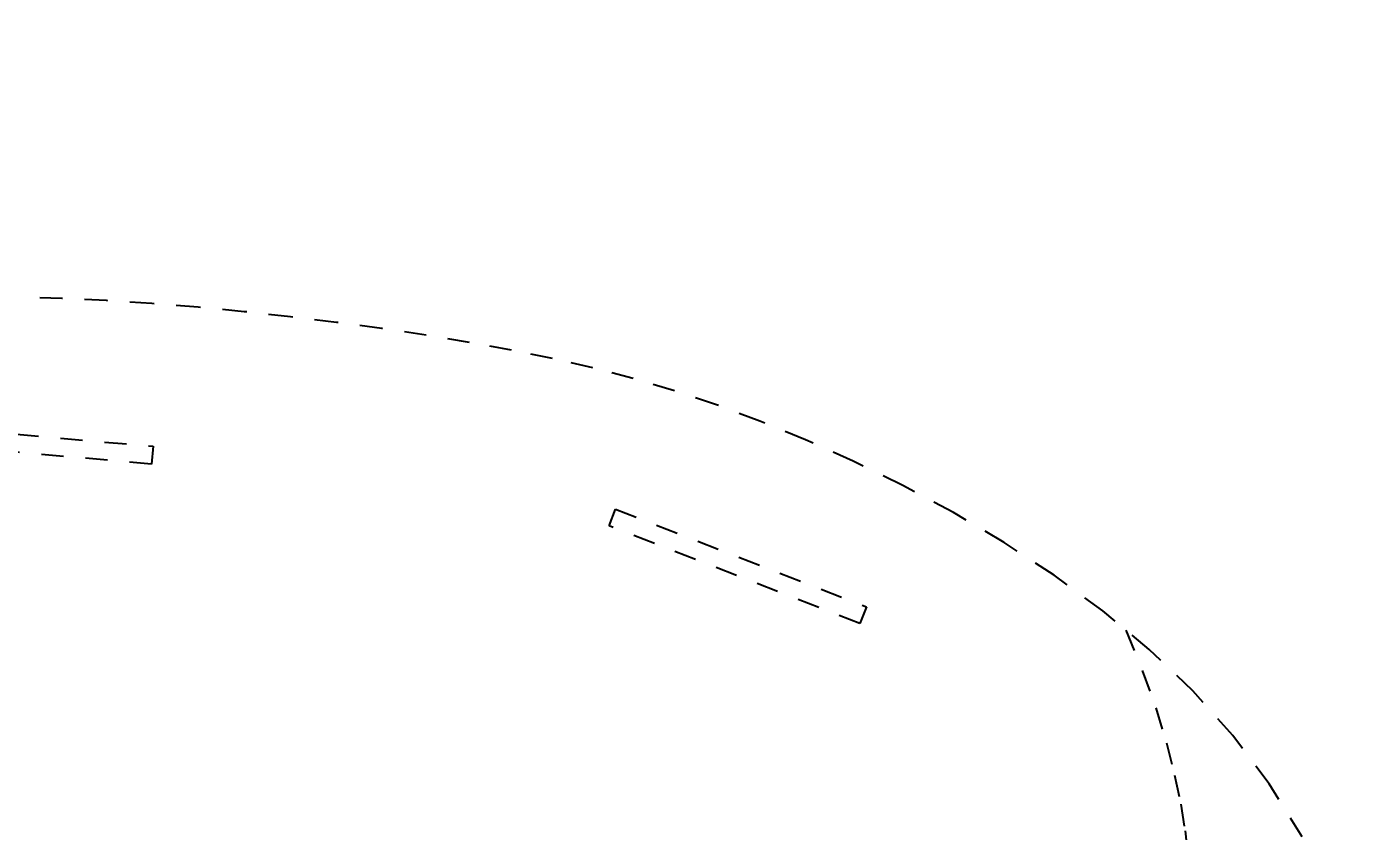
# Model space of a CAD drawing. Header units: millimetres. Extents: x -4 to 3776, y -4 to 4079.
# Drawn here: x 468.93 to 475, y 398.05 to 401.7 of the extents above; entities that cross this region are included whole.
import ezdxf
from ezdxf import colors
from ezdxf.entities.mleader import LeaderData, LeaderLine
from ezdxf.math import Vec2, Vec3

# ---------------------------------------------------------------- set-up
doc = ezdxf.new("R2010")
doc.units = ezdxf.units.MM
doc.linetypes.add('PHANTOM', pattern=[2.5, 1.25, -0.25, 0.25, -0.25, 0.25, -0.25])
doc.layers.add('03-input', color=3, linetype='Continuous')
doc.layers.add('BK_kedu', color=255, linetype='Continuous')
doc.styles.get("Standard").update_dxf_attribs({"font": 'arial.ttf'})

# ---------------------------------------------------------------- blocks, each defined once
blk = doc.blocks.new('A$C2694431E')
at = {"layer": '03-input', "color": 0, "linetype": 'PHANTOM'}
for points in [[(5842.085985072772, 1567.844866267813), (5809.587482453906, 1629.43961262115), (5772.930649136426, 1686.056788811635), (5732.004213362234, 1738.688375040714), (5686.860162233235, 1788.15552590508), (5638.203518292285, 1834.59609358228), (5586.902562943287, 1877.977104644931), (5533.825577590032, 1918.265585665824), (5479.840843635728, 1955.428563217924), (5425.816642483813, 1989.433063873614), (5372.621255538776, 2020.246114205976), (5321.122964203358, 2047.834740787512), (5271.957357034902, 2072.231933485775), (5224.829251201358, 2093.734535346739), (5179.210771024693, 2112.705352711142), (5134.574040826876, 2129.507191919547), (5090.391184929991, 2144.502859312517), (5046.134327654843, 2158.055161230906), (5001.275593323517, 2170.526904015336), (4955.287106258096, 2182.280894006486), (4907.781179373502, 2193.607534366718), (4858.930879961583, 2204.50761554495), (4809.049463907606, 2214.909524811956), (4758.450187096489, 2224.741649438627), (4707.446305413498, 2233.932376695564), (4656.351074744132, 2242.410093853658), (4605.47775097331, 2250.10318818345), (4555.139589986531, 2256.940046955773), (4505.600748459459, 2262.876917611284), (4456.928986231564, 2267.981488269579)], [(5662.531840262702, 1811.375809743651), (5677.545134706423, 1765.377788523794), (5689.474049027078, 1722.521958714176), (5698.629943445674, 1682.869841381325), (5705.324178183451, 1646.482957591827), (5709.868113461533, 1613.422828412033), (5712.573109500459, 1583.750974908529), (5713.750526522053, 1557.528918147844)]]:
    blk.add_lwpolyline(points, dxfattribs=at)
for points in [[(4299.237035986269, 2138.550933412451), (4595.503645037184, 2091.369407776219), (4592.364703206345, 2071.65907328116), (4296.09809415543, 2118.840598917392)], [(5104.633668320836, 1985.658327320416), (5375.815349998651, 1857.359864655533), (5367.279775833362, 1839.318406416452), (5096.098094155197, 1967.616869081336)]]:
    blk.add_lwpolyline(points, close=True, dxfattribs=at)
blk = doc.blocks.new('jiushengting-jiaban')
at = {"layer": '03-input', "color": 3, "linetype": 'Continuous', "xscale": 0.004069116755912711, "yscale": 0.004069116755912711, "zscale": 0.004069116755912711, "rotation": 4.000544981170568}
blk.add_blockref('A$C2694431E', (4926.674917588491, 3394.585963354931), dxfattribs=at)

msp = doc.modelspace()

# ---------------------------------------------------------------- block references
at = {"color": 4, "lineweight": 25}
msp.add_blockref('jiushengting-jiaban', (-4475.235188663346, -3004.579038149925), dxfattribs=at)

# ---------------------------------------------------------------- leaders
at = {"layer": 'BK_kedu'}
ml = msp.add_multileader_mtext('Standard', dxfattribs=at)
ml.set_content('', color=256)
ml.set_leader_properties()
ml.build(insert=Vec2(0, 0))
ml.multileader.update_dxf_attribs({"text_right_attachment_type": 6, "dogleg_length": 0.36, "arrow_head_size": 0.18})
ctx = ml.context
ctx.base_point, ctx.char_height, ctx.arrow_head_size, ctx.landing_gap_size, ctx.plane_origin = Vec3(3775.998586345596, 4079.3284131595), 0.18, 0.18, 0.09, Vec3(3774.638586345596, 4079.3284131595)
ctx.right_attachment = 6
notes = []
notes.append((ctx, [(0, (0, 0, 0), (0, 0), (1, 0), 1, [])]))
ctx.mtext.insert, ctx.mtext.flow_direction = Vec3(3776.088586345596, 4079.4184131595), 5
for ctx, leaders in notes:
    for number, flags, end, landing, length, lines in leaders:
        leader = LeaderData()
        leader.index, (leader.has_last_leader_line, leader.has_dogleg_vector, leader.attachment_direction) = number, flags
        leader.last_leader_point, leader.dogleg_vector, leader.dogleg_length = Vec3(end), Vec3(landing), length
        for number, points, colour, breaks in lines:
            line = LeaderLine()
            line.index, line.vertices, line.color, line.breaks = number, Vec3.list(points), colors.encode_raw_color(colour), breaks
            leader.lines.append(line)
        ctx.leaders.append(leader)

doc.saveas('drawing.dxf')
